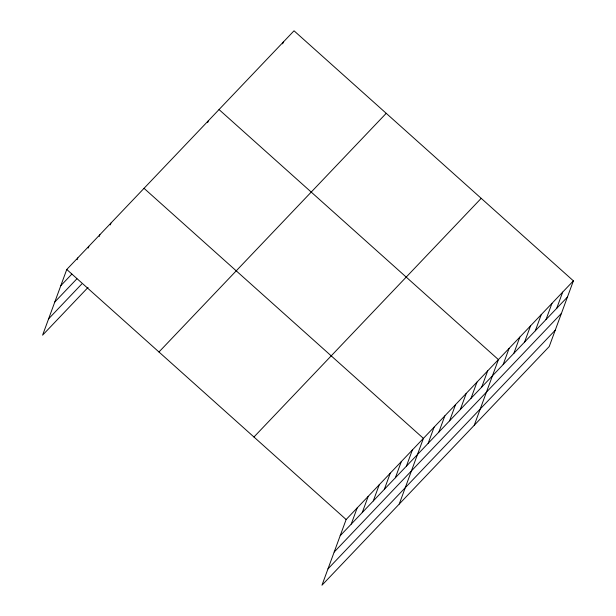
<?xml version="1.0" encoding="UTF-8"?>
<svg xmlns="http://www.w3.org/2000/svg" width="616" height="616" viewBox="0 0 616 616"><rect width="100%" height="100%" fill="white"/><g stroke="black" fill="none" stroke-linecap="round" stroke-linejoin="round"><path stroke-width="0.92" d="M573.396 280.85L346.138 519.527L321.976 585.2L549.233 346.531L573.396 280.85L294.025 30.8L66.767 269.469L42.604 335.15L88.049 287.418M77.139 259.683L77.801 257.881M88.18 248.086L88.843 246.285M99.215 236.498L99.877 234.696M110.256 224.902L110.919 223.1M207.654 122.615L208.316 120.813M282.652 43.852L283.314 42.05M351.212 524.139L357.172 507.93M362.247 512.55L368.214 496.342M373.288 500.954L379.248 484.746M384.322 489.366L390.29 473.15M395.364 477.77L401.332 461.561M406.406 466.181L412.366 449.965M399.245 504.05L423.408 438.376L144.036 188.327M428.158 443.335L434.118 427.127M438.869 432.085L444.837 415.869M449.58 420.828L455.547 404.62M460.298 409.578L466.258 393.37M471.009 398.329L476.977 382.113M481.727 387.071L487.687 370.863M474.235 425.286L498.406 359.613L219.034 109.563M503.149 364.572L509.116 348.363M513.867 353.322L519.827 337.106M524.578 342.065L530.545 325.856M535.296 330.815L541.256 314.607M546.007 319.565L551.975 303.357M556.718 308.316L562.685 292.1M60.799 285.685L71.841 274.089M54.793 302.009L76.869 278.825M48.61 318.826L81.72 284.045M158.959 351.99L386.224 113.313M253.946 437.006L481.204 198.337M340.171 535.735L567.436 297.058M334.165 552.059L561.43 313.382M327.981 568.876L555.239 330.207M66.767 269.469L346.138 519.527"/></g></svg>
